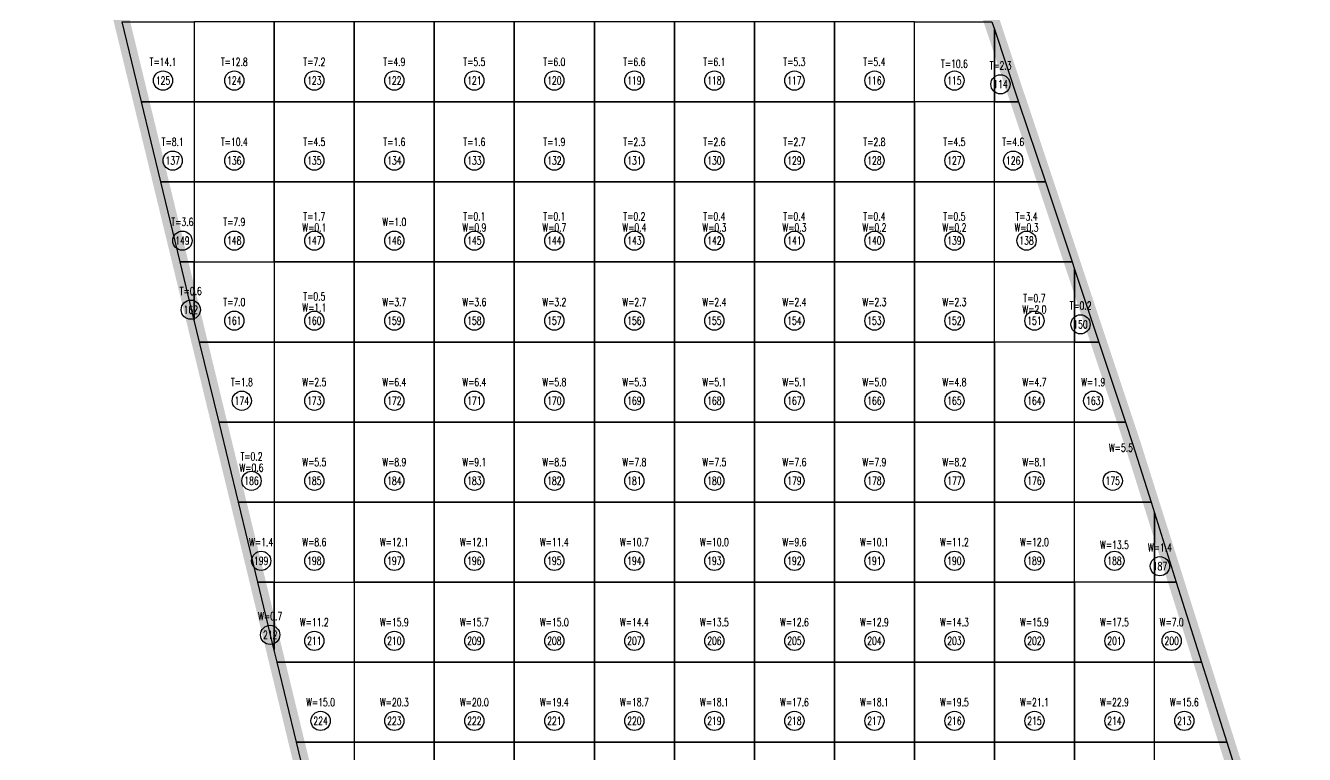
# Model space of a CAD drawing. Extents: x 4283 to 40403, y 1134 to 1764.
# Drawn here: x 8182.73 to 8229.74, y 1608.72 to 1635.5 of the extents above; entities that cross this region are included whole.
import ezdxf
from ezdxf.enums import TextEntityAlignment as Align

# ---------------------------------------------------------------- set-up
doc = ezdxf.new("R2010")
doc.units = 0
for name, color, linetype in [('tdz_7-4方格网', 2, 'Continuous'), ('tdz_7-4方格网计算', 7, 'Continuous'), ('tdz_格田', 6, 'Continuous')]:
    doc.layers.add(name, color=color, linetype=linetype)
doc.styles.add('GLandNum', font='txt_____.ttf', dxfattribs={"width": 0.7, "height": 0.5})

msp = doc.modelspace()

# ---------------------------------------------------------------- linework, layer by layer
at = {"layer": 'tdz_7-4方格网', "linetype": 'Continuous'}
for points in [[(8186.274, 1635.634, 2007.647), (8188.93, 1635.634, 2007.647), (8188.93, 1632.693, 2007.647), (8186.987, 1632.693, 2007.647)], [(8188.93, 1635.634, 2007.647), (8188.93, 1632.693, 2007.647), (8191.871, 1632.693, 2007.647), (8191.871, 1635.634, 2007.647)], [(8191.871, 1635.634, 2007.647), (8191.871, 1632.693, 2007.647), (8194.812, 1632.693, 2007.638), (8194.812, 1635.634, 2007.619)], [(8194.812, 1635.634, 2007.619), (8194.812, 1632.693, 2007.638), (8197.753, 1632.693, 2007.5), (8197.753, 1635.634, 2007.441)], [(8197.753, 1635.634, 2007.441), (8197.753, 1632.693, 2007.5), (8200.694, 1632.693, 2007.361), (8200.694, 1635.634, 2007.274)], [(8200.694, 1635.634, 2007.274), (8200.694, 1632.693, 2007.361), (8203.636, 1632.693, 2007.205), (8203.636, 1635.634, 2007.122)], [(8203.636, 1635.634, 2007.122), (8203.636, 1632.693, 2007.205), (8206.577, 1632.693, 2007.051), (8206.577, 1635.634, 2006.96)], [(8206.577, 1635.634, 2006.96), (8206.577, 1632.693, 2007.051), (8209.518, 1632.693, 2006.906), (8209.518, 1635.634, 2006.903)], [(8209.518, 1635.634, 2006.903), (8209.518, 1632.693, 2006.906), (8212.459, 1632.693, 2006.762), (8212.459, 1635.634, 2006.759)], [(8212.459, 1635.634, 2006.759), (8212.459, 1632.693, 2006.762), (8215.4, 1632.693, 2006.618), (8215.4, 1635.634, 2006.614)], [(8218.342, 1635.362, 2006.092), (8218.342, 1632.693, 2006.328), (8215.4, 1632.693, 2006.618), (8215.4, 1635.634, 2006.614), (8218.251, 1635.634, 2006.089)], [(8219.232, 1632.693, 2006.118), (8218.342, 1632.693, 2006.328), (8218.342, 1635.362, 2006.092)], [(8186.987, 1632.693, 2007.647), (8188.93, 1632.693, 2007.647), (8188.93, 1629.752, 2007.647), (8187.7, 1629.752, 2007.647)], [(8188.93, 1632.693, 2007.647), (8188.93, 1629.752, 2007.647), (8191.871, 1629.752, 2007.647), (8191.871, 1632.693, 2007.647)], [(8191.871, 1632.693, 2007.647), (8191.871, 1629.752, 2007.647), (8194.812, 1629.752, 2007.641), (8194.812, 1632.693, 2007.638)], [(8194.812, 1632.693, 2007.638), (8194.812, 1629.752, 2007.641), (8197.753, 1629.752, 2007.498), (8197.753, 1632.693, 2007.5)], [(8197.753, 1632.693, 2007.5), (8197.753, 1629.752, 2007.498), (8200.694, 1629.752, 2007.351), (8200.694, 1632.693, 2007.361)], [(8200.694, 1632.693, 2007.361), (8200.694, 1629.752, 2007.351), (8203.636, 1629.752, 2007.205), (8203.636, 1632.693, 2007.205)], [(8203.636, 1632.693, 2007.205), (8203.636, 1629.752, 2007.205), (8206.577, 1629.752, 2007.052), (8206.577, 1632.693, 2007.051)], [(8206.577, 1632.693, 2007.051), (8206.577, 1629.752, 2007.052), (8209.518, 1629.752, 2006.909), (8209.518, 1632.693, 2006.906)], [(8209.518, 1632.693, 2006.906), (8209.518, 1629.752, 2006.909), (8212.459, 1629.752, 2006.766), (8212.459, 1632.693, 2006.762)], [(8212.459, 1632.693, 2006.762), (8212.459, 1629.752, 2006.766), (8215.4, 1629.752, 2006.621), (8215.4, 1632.693, 2006.618)], [(8215.4, 1632.693, 2006.618), (8215.4, 1629.752, 2006.621), (8218.342, 1629.752, 2006.477), (8218.342, 1632.693, 2006.328)], [(8218.342, 1632.693, 2006.328), (8219.232, 1632.693, 2006.118), (8220.213, 1629.752, 2006.146), (8218.342, 1629.752, 2006.477)], [(8187.7, 1629.752, 2007.647), (8188.93, 1629.752, 2007.647), (8188.93, 1626.811, 2007.647), (8188.413, 1626.811, 2007.647)], [(8188.93, 1629.752, 2007.647), (8188.93, 1626.811, 2007.647), (8191.871, 1626.811, 2007.647), (8191.871, 1629.752, 2007.647)], [(8191.871, 1629.752, 2007.647), (8191.871, 1626.811, 2007.647), (8194.812, 1626.811, 2007.647), (8194.812, 1629.752, 2007.641)], [(8194.812, 1629.752, 2007.641), (8194.812, 1626.811, 2007.647), (8197.753, 1626.811, 2007.504), (8197.753, 1629.752, 2007.498)], [(8197.753, 1629.752, 2007.498), (8197.753, 1626.811, 2007.504), (8200.694, 1626.811, 2007.356), (8200.694, 1629.752, 2007.351)], [(8200.694, 1629.752, 2007.351), (8200.694, 1626.811, 2007.356), (8203.636, 1626.811, 2007.208), (8203.636, 1629.752, 2007.205)], [(8203.636, 1629.752, 2007.205), (8203.636, 1626.811, 2007.208), (8206.577, 1626.811, 2007.054), (8206.577, 1629.752, 2007.052)], [(8206.577, 1629.752, 2007.052), (8206.577, 1626.811, 2007.054), (8209.518, 1626.811, 2006.911), (8209.518, 1629.752, 2006.909)], [(8209.518, 1629.752, 2006.909), (8209.518, 1626.811, 2006.911), (8212.459, 1626.811, 2006.768), (8212.459, 1629.752, 2006.766)], [(8212.459, 1629.752, 2006.766), (8212.459, 1626.811, 2006.768), (8215.4, 1626.811, 2006.625), (8215.4, 1629.752, 2006.621)], [(8215.4, 1629.752, 2006.621), (8215.4, 1626.811, 2006.625), (8218.342, 1626.811, 2006.481), (8218.342, 1629.752, 2006.477)], [(8218.342, 1629.752, 2006.477), (8220.213, 1629.752, 2006.146), (8221.194, 1626.811, 2006.174), (8218.342, 1626.811, 2006.481)], [(8188.413, 1626.811, 2007.647), (8188.93, 1626.811, 2007.647), (8188.93, 1624.678, 2007.647)], [(8188.93, 1624.678, 2007.647), (8188.93, 1626.811, 2007.647), (8191.871, 1626.811, 2007.647), (8191.871, 1623.87, 2007.647), (8189.126, 1623.87, 2007.647)], [(8191.871, 1626.811, 2007.647), (8191.871, 1623.87, 2007.647), (8194.812, 1623.87, 2007.647), (8194.812, 1626.811, 2007.647)], [(8194.812, 1626.811, 2007.647), (8194.812, 1623.87, 2007.647), (8197.753, 1623.87, 2007.519), (8197.753, 1626.811, 2007.504)], [(8197.753, 1626.811, 2007.504), (8197.753, 1623.87, 2007.519), (8200.694, 1623.87, 2007.364), (8200.694, 1626.811, 2007.356)], [(8200.694, 1626.811, 2007.356), (8200.694, 1623.87, 2007.364), (8203.636, 1623.87, 2007.209), (8203.636, 1626.811, 2007.208)], [(8203.636, 1626.811, 2007.208), (8203.636, 1623.87, 2007.209), (8206.577, 1623.87, 2007.055), (8206.577, 1626.811, 2007.054)], [(8206.577, 1626.811, 2007.054), (8206.577, 1623.87, 2007.055), (8209.518, 1623.87, 2006.912), (8209.518, 1626.811, 2006.911)], [(8209.518, 1626.811, 2006.911), (8209.518, 1623.87, 2006.912), (8212.459, 1623.87, 2006.769), (8212.459, 1626.811, 2006.768)], [(8212.459, 1626.811, 2006.768), (8212.459, 1623.87, 2006.769), (8215.4, 1623.87, 2006.627), (8215.4, 1626.811, 2006.625)], [(8215.4, 1626.811, 2006.625), (8215.4, 1623.87, 2006.627), (8218.342, 1623.87, 2006.484), (8218.342, 1626.811, 2006.481)], [(8221.283, 1626.544, 2006.177), (8221.283, 1623.87, 2006.339), (8218.342, 1623.87, 2006.484), (8218.342, 1626.811, 2006.481), (8221.194, 1626.811, 2006.174)], [(8222.175, 1623.87, 2006.202), (8221.283, 1623.87, 2006.339), (8221.283, 1626.544, 2006.177)], [(8189.126, 1623.87, 2007.647), (8191.871, 1623.87, 2007.647), (8191.871, 1620.928, 2007.647), (8189.839, 1620.928, 2007.647)], [(8191.871, 1623.87, 2007.647), (8191.871, 1620.928, 2007.647), (8194.812, 1620.928, 2007.647), (8194.812, 1623.87, 2007.647)], [(8194.812, 1623.87, 2007.647), (8194.812, 1620.928, 2007.647), (8197.753, 1620.928, 2007.523), (8197.753, 1623.87, 2007.519)], [(8197.753, 1623.87, 2007.519), (8197.753, 1620.928, 2007.523), (8200.694, 1620.928, 2007.368), (8200.694, 1623.87, 2007.364)], [(8200.694, 1623.87, 2007.364), (8200.694, 1620.928, 2007.368), (8203.636, 1620.928, 2007.212), (8203.636, 1623.87, 2007.209)], [(8203.636, 1623.87, 2007.209), (8203.636, 1620.928, 2007.212), (8206.577, 1620.928, 2007.056), (8206.577, 1623.87, 2007.055)], [(8206.577, 1623.87, 2007.055), (8206.577, 1620.928, 2007.056), (8209.518, 1620.928, 2006.925), (8209.518, 1623.87, 2006.912)], [(8209.518, 1623.87, 2006.912), (8209.518, 1620.928, 2006.925), (8212.459, 1620.928, 2006.778), (8212.459, 1623.87, 2006.769)], [(8212.459, 1623.87, 2006.769), (8212.459, 1620.928, 2006.778), (8215.4, 1620.928, 2006.63), (8215.4, 1623.87, 2006.627)], [(8215.4, 1623.87, 2006.627), (8215.4, 1620.928, 2006.63), (8218.342, 1620.928, 2006.485), (8218.342, 1623.87, 2006.484)], [(8218.342, 1623.87, 2006.484), (8218.342, 1620.928, 2006.485), (8221.283, 1620.928, 2006.342), (8221.283, 1623.87, 2006.339)], [(8221.283, 1623.87, 2006.339), (8222.175, 1623.87, 2006.202), (8223.156, 1620.928, 2006.231), (8221.283, 1620.928, 2006.342)], [(8189.839, 1620.928, 2007.647), (8191.871, 1620.928, 2007.647), (8191.871, 1617.987, 2007.647), (8190.551, 1617.987, 2007.647)], [(8191.871, 1620.928, 2007.647), (8191.871, 1617.987, 2007.647), (8194.812, 1617.987, 2007.647), (8194.812, 1620.928, 2007.647)], [(8194.812, 1620.928, 2007.647), (8194.812, 1617.987, 2007.647), (8197.753, 1617.987, 2007.529), (8197.753, 1620.928, 2007.523)], [(8197.753, 1620.928, 2007.523), (8197.753, 1617.987, 2007.529), (8200.694, 1617.987, 2007.372), (8200.694, 1620.928, 2007.368)], [(8200.694, 1620.928, 2007.368), (8200.694, 1617.987, 2007.372), (8203.636, 1617.987, 2007.216), (8203.636, 1620.928, 2007.212)], [(8203.636, 1620.928, 2007.212), (8203.636, 1617.987, 2007.216), (8206.577, 1617.987, 2007.059), (8206.577, 1620.928, 2007.056)], [(8206.577, 1620.928, 2007.056), (8206.577, 1617.987, 2007.059), (8209.518, 1617.987, 2006.902), (8209.518, 1620.928, 2006.925)], [(8209.518, 1620.928, 2006.925), (8209.518, 1617.987, 2006.902), (8212.459, 1617.987, 2006.781), (8212.459, 1620.928, 2006.778)], [(8212.459, 1620.928, 2006.778), (8212.459, 1617.987, 2006.781), (8215.4, 1617.987, 2006.665), (8215.4, 1620.928, 2006.63)], [(8215.4, 1620.928, 2006.63), (8215.4, 1617.987, 2006.665), (8218.342, 1617.987, 2006.527), (8218.342, 1620.928, 2006.485)], [(8218.342, 1620.928, 2006.485), (8218.342, 1617.987, 2006.527), (8221.283, 1617.987, 2006.379), (8221.283, 1620.928, 2006.342)], [(8221.283, 1620.928, 2006.342), (8223.156, 1620.928, 2006.231), (8223.43, 1620.107, 2006.239), (8224.099, 1617.987, 2006.219), (8221.283, 1617.987, 2006.379)], [(8190.551, 1617.987, 2007.647), (8191.871, 1617.987, 2007.647), (8191.871, 1615.046, 2007.676), (8191.264, 1615.046, 2007.676)], [(8191.871, 1617.987, 2007.647), (8191.871, 1615.046, 2007.676), (8194.812, 1615.046, 2007.681), (8194.812, 1617.987, 2007.647)], [(8194.812, 1617.987, 2007.647), (8194.812, 1615.046, 2007.681), (8197.753, 1615.046, 2007.551), (8197.753, 1617.987, 2007.529)], [(8197.753, 1617.987, 2007.529), (8197.753, 1615.046, 2007.551), (8200.694, 1615.046, 2007.392), (8200.694, 1617.987, 2007.372)], [(8200.694, 1617.987, 2007.372), (8200.694, 1615.046, 2007.392), (8203.636, 1615.046, 2007.233), (8203.636, 1617.987, 2007.216)], [(8203.636, 1617.987, 2007.216), (8203.636, 1615.046, 2007.233), (8206.577, 1615.046, 2007.077), (8206.577, 1617.987, 2007.059)], [(8206.577, 1617.987, 2007.059), (8206.577, 1615.046, 2007.077), (8209.518, 1615.046, 2006.909), (8209.518, 1617.987, 2006.902)], [(8209.518, 1617.987, 2006.902), (8209.518, 1615.046, 2006.909), (8212.459, 1615.046, 2006.749), (8212.459, 1617.987, 2006.781)], [(8212.459, 1617.987, 2006.781), (8212.459, 1615.046, 2006.749), (8215.4, 1615.046, 2006.634), (8215.4, 1617.987, 2006.665)], [(8215.4, 1617.987, 2006.665), (8215.4, 1615.046, 2006.634), (8218.342, 1615.046, 2006.534), (8218.342, 1617.987, 2006.527)], [(8218.342, 1617.987, 2006.527), (8218.342, 1615.046, 2006.534), (8221.283, 1615.046, 2006.428), (8221.283, 1617.987, 2006.379)], [(8224.224, 1617.59, 2006.215), (8224.224, 1615.046, 2006.304), (8221.283, 1615.046, 2006.428), (8221.283, 1617.987, 2006.379), (8224.099, 1617.987, 2006.219)], [(8225.027, 1615.046, 2006.191), (8224.224, 1615.046, 2006.304), (8224.224, 1617.59, 2006.215)], [(8191.264, 1615.046, 2007.676), (8191.871, 1615.046, 2007.676), (8191.871, 1612.543, 2007.716)], [(8191.871, 1612.543, 2007.716), (8191.871, 1615.046, 2007.676), (8194.812, 1615.046, 2007.681), (8194.812, 1612.105, 2007.727), (8191.977, 1612.105, 2007.724)], [(8194.812, 1615.046, 2007.681), (8194.812, 1612.105, 2007.727), (8197.753, 1612.105, 2007.582), (8197.753, 1615.046, 2007.551)], [(8197.753, 1615.046, 2007.551), (8197.753, 1612.105, 2007.582), (8200.694, 1612.105, 2007.426), (8200.694, 1615.046, 2007.392)], [(8200.694, 1615.046, 2007.392), (8200.694, 1612.105, 2007.426), (8203.636, 1612.105, 2007.27), (8203.636, 1615.046, 2007.233)], [(8203.636, 1615.046, 2007.233), (8203.636, 1612.105, 2007.27), (8206.577, 1612.105, 2007.114), (8206.577, 1615.046, 2007.077)], [(8206.577, 1615.046, 2007.077), (8206.577, 1612.105, 2007.114), (8209.518, 1612.105, 2006.949), (8209.518, 1615.046, 2006.909)], [(8209.518, 1615.046, 2006.909), (8209.518, 1612.105, 2006.949), (8212.459, 1612.105, 2006.792), (8212.459, 1615.046, 2006.749)], [(8212.459, 1615.046, 2006.749), (8212.459, 1612.105, 2006.792), (8215.4, 1612.105, 2006.679), (8215.4, 1615.046, 2006.634)], [(8215.4, 1615.046, 2006.634), (8215.4, 1612.105, 2006.679), (8218.342, 1612.105, 2006.574), (8218.342, 1615.046, 2006.534)], [(8218.342, 1615.046, 2006.534), (8218.342, 1612.105, 2006.574), (8221.283, 1612.105, 2006.475), (8221.283, 1615.046, 2006.428)], [(8221.283, 1615.046, 2006.428), (8221.283, 1612.105, 2006.475), (8224.224, 1612.105, 2006.389), (8224.224, 1615.046, 2006.304)], [(8224.224, 1615.046, 2006.304), (8225.027, 1615.046, 2006.191), (8225.955, 1612.105, 2006.164), (8224.224, 1612.105, 2006.389)], [(8191.977, 1612.105, 2007.724), (8194.812, 1612.105, 2007.727), (8194.812, 1609.164, 2007.774), (8192.69, 1609.164, 2007.771)], [(8194.812, 1612.105, 2007.727), (8194.812, 1609.164, 2007.774), (8197.753, 1609.164, 2007.638), (8197.753, 1612.105, 2007.582)], [(8197.753, 1612.105, 2007.582), (8197.753, 1609.164, 2007.638), (8200.694, 1609.164, 2007.48), (8200.694, 1612.105, 2007.426)], [(8200.694, 1612.105, 2007.426), (8200.694, 1609.164, 2007.48), (8203.636, 1609.164, 2007.322), (8203.636, 1612.105, 2007.27)], [(8203.636, 1612.105, 2007.27), (8203.636, 1609.164, 2007.322), (8206.577, 1609.164, 2007.167), (8206.577, 1612.105, 2007.114)], [(8206.577, 1612.105, 2007.114), (8206.577, 1609.164, 2007.167), (8209.518, 1609.164, 2007.016), (8209.518, 1612.105, 2006.949)], [(8209.518, 1612.105, 2006.949), (8209.518, 1609.164, 2007.016), (8212.459, 1609.164, 2006.874), (8212.459, 1612.105, 2006.792)], [(8212.459, 1612.105, 2006.792), (8212.459, 1609.164, 2006.874), (8215.4, 1609.164, 2006.768), (8215.4, 1612.105, 2006.679)], [(8215.4, 1612.105, 2006.679), (8215.4, 1609.164, 2006.768), (8218.342, 1609.164, 2006.662), (8218.342, 1612.105, 2006.574)], [(8218.342, 1612.105, 2006.574), (8218.342, 1609.164, 2006.662), (8221.283, 1609.164, 2006.554), (8221.283, 1612.105, 2006.475)], [(8221.283, 1612.105, 2006.475), (8221.283, 1609.164, 2006.554), (8224.224, 1609.164, 2006.452), (8224.224, 1612.105, 2006.389)], [(8224.224, 1612.105, 2006.389), (8225.955, 1612.105, 2006.164), (8226.883, 1609.164, 2006.136), (8224.224, 1609.164, 2006.452)], [(8192.69, 1609.164, 2007.771), (8194.812, 1609.164, 2007.774), (8194.812, 1606.222, 2007.821), (8193.403, 1606.222, 2007.819)], [(8194.812, 1609.164, 2007.774), (8194.812, 1606.222, 2007.821), (8197.753, 1606.222, 2007.706), (8197.753, 1609.164, 2007.638)], [(8197.753, 1609.164, 2007.638), (8197.753, 1606.222, 2007.706), (8200.694, 1606.222, 2007.545), (8200.694, 1609.164, 2007.48)], [(8200.694, 1609.164, 2007.48), (8200.694, 1606.222, 2007.545), (8203.636, 1606.222, 2007.393), (8203.636, 1609.164, 2007.322)], [(8203.636, 1609.164, 2007.322), (8203.636, 1606.222, 2007.393), (8206.577, 1606.222, 2007.241), (8206.577, 1609.164, 2007.167)], [(8206.577, 1609.164, 2007.167), (8206.577, 1606.222, 2007.241), (8209.518, 1606.222, 2007.089), (8209.518, 1609.164, 2007.016)], [(8209.518, 1609.164, 2007.016), (8209.518, 1606.222, 2007.089), (8212.459, 1606.222, 2006.962), (8212.459, 1609.164, 2006.874)], [(8212.459, 1609.164, 2006.874), (8212.459, 1606.222, 2006.962), (8215.4, 1606.222, 2006.854), (8215.4, 1609.164, 2006.768)], [(8215.4, 1609.164, 2006.768), (8215.4, 1606.222, 2006.854), (8218.342, 1606.222, 2006.746), (8218.342, 1609.164, 2006.662)], [(8218.342, 1609.164, 2006.662), (8218.342, 1606.222, 2006.746), (8221.283, 1606.222, 2006.638), (8221.283, 1609.164, 2006.554)], [(8221.283, 1609.164, 2006.554), (8221.283, 1606.222, 2006.638), (8224.224, 1606.222, 2006.522), (8224.224, 1609.164, 2006.452)], [(8227.165, 1608.27, 2006.128), (8227.165, 1606.222, 2006.11), (8224.224, 1606.222, 2006.522), (8224.224, 1609.164, 2006.452), (8226.883, 1609.164, 2006.136)]]:
    msp.add_polyline3d(points, close=True, dxfattribs=at)
at = {"layer": 'tdz_7-4方格网计算', "color": 7, "linetype": 'Continuous'}
for centre in [(8187.78, 1633.477), (8190.4, 1633.477), (8193.342, 1633.477), (8196.283, 1633.477), (8199.224, 1633.477), (8202.165, 1633.477), (8205.106, 1633.477), (8208.047, 1633.477), (8210.989, 1633.477), (8213.93, 1633.477), (8216.871, 1633.477), (8218.564, 1633.341), (8188.137, 1630.536), (8190.4, 1630.536), (8193.342, 1630.536), (8196.283, 1630.536), (8199.224, 1630.536), (8202.165, 1630.536), (8205.106, 1630.536), (8208.047, 1630.536), (8210.989, 1630.536), (8213.93, 1630.536), (8216.871, 1630.536), (8219.032, 1630.536), (8188.493, 1627.595), (8190.4, 1627.595), (8193.342, 1627.595), (8196.283, 1627.595), (8199.224, 1627.595), (8202.165, 1627.595), (8205.106, 1627.595), (8208.047, 1627.595), (8210.989, 1627.595), (8213.93, 1627.595), (8216.871, 1627.595), (8219.522, 1627.595), (8188.801, 1625.058), (8190.4, 1624.654), (8193.342, 1624.654), (8196.283, 1624.654), (8199.224, 1624.654), (8202.165, 1624.654), (8205.106, 1624.654), (8208.047, 1624.654), (8210.989, 1624.654), (8213.93, 1624.654), (8216.871, 1624.654), (8219.812, 1624.654), (8221.506, 1624.52), (8190.677, 1621.713), (8193.342, 1621.713), (8196.283, 1621.713), (8199.224, 1621.713), (8202.165, 1621.713), (8205.106, 1621.713), (8208.047, 1621.713), (8210.989, 1621.713), (8213.93, 1621.713), (8216.871, 1621.713), (8219.812, 1621.713), (8221.974, 1621.713), (8191.033, 1618.772), (8193.342, 1618.772), (8196.283, 1618.772), (8199.224, 1618.772), (8202.165, 1618.772), (8205.106, 1618.772), (8208.047, 1618.772), (8210.989, 1618.772), (8213.93, 1618.772), (8216.871, 1618.772), (8219.812, 1618.772), (8222.691, 1618.772), (8191.389, 1615.83), (8193.342, 1615.83), (8196.283, 1615.83), (8199.224, 1615.83), (8202.165, 1615.83), (8205.106, 1615.83), (8208.047, 1615.83), (8210.989, 1615.83), (8213.93, 1615.83), (8216.871, 1615.83), (8219.812, 1615.83), (8222.753, 1615.83), (8224.425, 1615.632), (8191.719, 1613.108), (8193.342, 1612.889), (8196.283, 1612.889), (8199.224, 1612.889), (8202.165, 1612.889), (8205.106, 1612.889), (8208.047, 1612.889), (8210.989, 1612.889), (8213.93, 1612.889), (8216.871, 1612.889), (8219.812, 1612.889), (8222.753, 1612.889), (8224.857, 1612.889), (8193.573, 1609.948), (8196.283, 1609.948), (8199.224, 1609.948), (8202.165, 1609.948), (8205.106, 1609.948), (8208.047, 1609.948), (8210.989, 1609.948), (8213.93, 1609.948), (8216.871, 1609.948), (8219.812, 1609.948), (8222.753, 1609.948), (8225.321, 1609.948)]:
    msp.add_circle(centre, 0.353, dxfattribs=at)
at = {"layer": 'tdz_格田', "linetype": 'Continuous', "lineweight": 60, "const_width": 0.588}
msp.add_lwpolyline([(8224.776, 1584.78), (8211.053, 1576.811), (8197.701, 1588.487), (8183.047, 1648.949), (8200.108, 1671.374), (8207.059, 1669.19), (8223.43, 1620.107), (8233.873, 1587.015), (8224.776, 1584.78)], close=True, dxfattribs=at)

# ---------------------------------------------------------------- texts
at = {"layer": 'tdz_7-4方格网计算', "color": 2, "linetype": 'Continuous', "style": 'GLandNum', "width": 0.7}
for s, p in [('T=14.1', (8187.78, 1634.164)), ('T=12.8', (8190.4, 1634.164)), ('T=7.2', (8193.342, 1634.164)), ('T=4.9', (8196.283, 1634.164)), ('T=5.5', (8199.224, 1634.164)), ('T=6.0', (8202.165, 1634.164)), ('T=6.6', (8205.106, 1634.164)), ('T=6.1', (8208.047, 1634.164)), ('T=5.3', (8210.989, 1634.164)), ('T=5.4', (8213.93, 1634.164)), ('T=10.6', (8216.871, 1634.096)), ('T=2.3', (8218.564, 1634.028)), ('T=8.1', (8188.137, 1631.222)), ('T=10.4', (8190.4, 1631.222)), ('T=4.5', (8193.342, 1631.222)), ('T=1.6', (8196.283, 1631.222)), ('T=1.6', (8199.224, 1631.222)), ('T=1.9', (8202.165, 1631.222)), ('T=2.3', (8205.106, 1631.222)), ('T=2.6', (8208.047, 1631.222)), ('T=2.7', (8210.989, 1631.222)), ('T=2.8', (8213.93, 1631.222)), ('T=4.5', (8216.871, 1631.222)), ('T=4.6', (8219.032, 1631.222)), ('T=3.6', (8188.493, 1628.281)), ('T=7.9', (8190.4, 1628.281)), ('T=1.7', (8193.342, 1628.487)), ('T=0.1', (8199.224, 1628.487)), ('T=0.1', (8202.165, 1628.487)), ('T=0.2', (8205.106, 1628.487)), ('T=0.4', (8208.047, 1628.487)), ('T=0.4', (8210.989, 1628.487)), ('T=0.4', (8213.93, 1628.487)), ('T=0.5', (8216.871, 1628.487)), ('T=3.4', (8219.522, 1628.487)), ('T=0.6', (8188.801, 1625.744)), ('T=0.5', (8193.342, 1625.546)), ('T=0.7', (8219.812, 1625.479)), ('T=7.0', (8190.4, 1625.34)), ('T=0.2', (8221.506, 1625.207)), ('T=1.8', (8190.677, 1622.399)), ('T=0.2', (8191.033, 1619.664))]:
    msp.add_text(s, height=0.2941, dxfattribs=at).set_placement(p, align=Align.MIDDLE_CENTER)
at = {"layer": 'tdz_7-4方格网计算', "color": 7, "linetype": 'Continuous', "style": 'GLandNum', "width": 0.7}
for s, p in [('125', (8187.78, 1633.477)), ('124', (8190.4, 1633.477)), ('123', (8193.342, 1633.477)), ('122', (8196.283, 1633.477)), ('121', (8199.224, 1633.477)), ('120', (8202.165, 1633.477)), ('119', (8205.106, 1633.477)), ('118', (8208.047, 1633.477)), ('117', (8210.989, 1633.477)), ('116', (8213.93, 1633.477)), ('115', (8216.871, 1633.477)), ('114', (8218.564, 1633.341)), ('137', (8188.137, 1630.536)), ('136', (8190.4, 1630.536)), ('135', (8193.342, 1630.536)), ('134', (8196.283, 1630.536)), ('133', (8199.224, 1630.536)), ('132', (8202.165, 1630.536)), ('131', (8205.106, 1630.536)), ('130', (8208.047, 1630.536)), ('129', (8210.989, 1630.536)), ('128', (8213.93, 1630.536)), ('127', (8216.871, 1630.536)), ('126', (8219.032, 1630.536)), ('149', (8188.493, 1627.595)), ('148', (8190.4, 1627.595)), ('147', (8193.342, 1627.595)), ('146', (8196.283, 1627.595)), ('145', (8199.224, 1627.595)), ('144', (8202.165, 1627.595)), ('143', (8205.106, 1627.595)), ('142', (8208.047, 1627.595)), ('141', (8210.989, 1627.595)), ('140', (8213.93, 1627.595)), ('139', (8216.871, 1627.595)), ('138', (8219.522, 1627.595)), ('162', (8188.801, 1625.058)), ('161', (8190.4, 1624.654)), ('160', (8193.342, 1624.654)), ('159', (8196.283, 1624.654)), ('158', (8199.224, 1624.654)), ('157', (8202.165, 1624.654)), ('156', (8205.106, 1624.654)), ('155', (8208.047, 1624.654)), ('154', (8210.989, 1624.654)), ('153', (8213.93, 1624.654)), ('152', (8216.871, 1624.654)), ('151', (8219.812, 1624.654)), ('150', (8221.506, 1624.52)), ('174', (8190.677, 1621.713)), ('173', (8193.342, 1621.713)), ('172', (8196.283, 1621.713)), ('171', (8199.224, 1621.713)), ('170', (8202.165, 1621.713)), ('169', (8205.106, 1621.713)), ('168', (8208.047, 1621.713)), ('167', (8210.989, 1621.713)), ('166', (8213.93, 1621.713)), ('165', (8216.871, 1621.713)), ('164', (8219.812, 1621.713)), ('163', (8221.974, 1621.713)), ('186', (8191.033, 1618.772)), ('185', (8193.342, 1618.772)), ('184', (8196.283, 1618.772)), ('183', (8199.224, 1618.772)), ('182', (8202.165, 1618.772)), ('181', (8205.106, 1618.772)), ('180', (8208.047, 1618.772)), ('179', (8210.989, 1618.772)), ('178', (8213.93, 1618.772)), ('177', (8216.871, 1618.772)), ('176', (8219.812, 1618.772)), ('175', (8222.691, 1618.772)), ('199', (8191.389, 1615.83)), ('198', (8193.342, 1615.83)), ('197', (8196.283, 1615.83)), ('196', (8199.224, 1615.83)), ('195', (8202.165, 1615.83)), ('194', (8205.106, 1615.83)), ('193', (8208.047, 1615.83)), ('192', (8210.989, 1615.83)), ('191', (8213.93, 1615.83)), ('190', (8216.871, 1615.83)), ('189', (8219.812, 1615.83)), ('188', (8222.753, 1615.83)), ('187', (8224.425, 1615.632)), ('212', (8191.719, 1613.108)), ('211', (8193.342, 1612.889)), ('210', (8196.283, 1612.889)), ('209', (8199.224, 1612.889)), ('208', (8202.165, 1612.889)), ('207', (8205.106, 1612.889)), ('206', (8208.047, 1612.889)), ('205', (8210.989, 1612.889)), ('204', (8213.93, 1612.889)), ('203', (8216.871, 1612.889)), ('202', (8219.812, 1612.889)), ('201', (8222.753, 1612.889)), ('200', (8224.857, 1612.889)), ('224', (8193.573, 1609.948)), ('223', (8196.283, 1609.948)), ('222', (8199.224, 1609.948)), ('221', (8202.165, 1609.948)), ('220', (8205.106, 1609.948)), ('219', (8208.047, 1609.948)), ('218', (8210.989, 1609.948)), ('217', (8213.93, 1609.948)), ('216', (8216.871, 1609.948)), ('215', (8219.812, 1609.948)), ('214', (8222.753, 1609.948)), ('213', (8225.321, 1609.948))]:
    msp.add_text(s, height=0.2941, dxfattribs=at).set_placement(p, align=Align.MIDDLE_CENTER)
at = {"layer": 'tdz_7-4方格网计算', "color": 173, "linetype": 'Continuous', "style": 'GLandNum', "width": 0.7}
for s, p in [('W=1.0', (8196.283, 1628.281)), ('W=0.1', (8193.342, 1628.075)), ('W=0.9', (8199.224, 1628.075)), ('W=0.7', (8202.165, 1628.075)), ('W=0.4', (8205.106, 1628.075)), ('W=0.3', (8208.047, 1628.075)), ('W=0.3', (8210.989, 1628.075)), ('W=0.2', (8213.93, 1628.075)), ('W=0.2', (8216.871, 1628.075)), ('W=0.3', (8219.522, 1628.075)), ('W=1.1', (8193.342, 1625.134)), ('W=3.7', (8196.283, 1625.34)), ('W=3.6', (8199.224, 1625.34)), ('W=3.2', (8202.165, 1625.34)), ('W=2.7', (8205.106, 1625.34)), ('W=2.4', (8208.047, 1625.34)), ('W=2.4', (8210.989, 1625.34)), ('W=2.3', (8213.93, 1625.34)), ('W=2.3', (8216.871, 1625.34)), ('W=2.0', (8219.812, 1625.068)), ('W=2.5', (8193.342, 1622.399)), ('W=6.4', (8196.283, 1622.399)), ('W=6.4', (8199.224, 1622.399)), ('W=5.8', (8202.165, 1622.399)), ('W=5.3', (8205.106, 1622.399)), ('W=5.1', (8208.047, 1622.399)), ('W=5.1', (8210.989, 1622.399)), ('W=5.0', (8213.93, 1622.399)), ('W=4.8', (8216.871, 1622.399)), ('W=4.7', (8219.812, 1622.399)), ('W=1.9', (8221.974, 1622.399)), ('W=5.5', (8222.992, 1619.988)), ('W=5.5', (8193.342, 1619.458)), ('W=8.9', (8196.283, 1619.458)), ('W=9.1', (8199.224, 1619.458)), ('W=8.5', (8202.165, 1619.458)), ('W=7.8', (8205.106, 1619.458)), ('W=7.5', (8208.047, 1619.458)), ('W=7.6', (8210.989, 1619.458)), ('W=7.9', (8213.93, 1619.458)), ('W=8.2', (8216.871, 1619.458)), ('W=8.1', (8219.812, 1619.458)), ('W=0.6', (8191.033, 1619.252)), ('W=1.4', (8191.389, 1616.517)), ('W=8.6', (8193.342, 1616.517)), ('W=12.1', (8196.283, 1616.517)), ('W=12.1', (8199.224, 1616.517)), ('W=11.4', (8202.165, 1616.517)), ('W=10.7', (8205.106, 1616.517)), ('W=10.0', (8208.047, 1616.517)), ('W=9.6', (8210.989, 1616.517)), ('W=10.1', (8213.93, 1616.517)), ('W=11.2', (8216.871, 1616.517)), ('W=12.0', (8219.812, 1616.517)), ('W=13.5', (8222.753, 1616.417)), ('W=1.4', (8224.425, 1616.318)), ('W=0.7', (8191.719, 1613.794)), ('W=11.2', (8193.342, 1613.575)), ('W=15.9', (8196.283, 1613.575)), ('W=15.7', (8199.224, 1613.575)), ('W=15.0', (8202.165, 1613.575)), ('W=14.4', (8205.106, 1613.575)), ('W=13.5', (8208.047, 1613.575)), ('W=12.6', (8210.989, 1613.575)), ('W=12.9', (8213.93, 1613.575)), ('W=14.3', (8216.871, 1613.575)), ('W=15.9', (8219.812, 1613.575)), ('W=17.5', (8222.753, 1613.575)), ('W=7.0', (8224.857, 1613.575)), ('W=15.0', (8193.573, 1610.634)), ('W=20.3', (8196.283, 1610.634)), ('W=20.0', (8199.224, 1610.634)), ('W=19.4', (8202.165, 1610.634)), ('W=18.7', (8205.106, 1610.634)), ('W=18.1', (8208.047, 1610.634)), ('W=17.6', (8210.989, 1610.634)), ('W=18.1', (8213.93, 1610.634)), ('W=19.5', (8216.871, 1610.634)), ('W=21.1', (8219.812, 1610.634)), ('W=22.9', (8222.753, 1610.634)), ('W=15.6', (8225.321, 1610.634))]:
    msp.add_text(s, height=0.2941, dxfattribs=at).set_placement(p, align=Align.MIDDLE_CENTER)

doc.saveas('drawing.dxf')
